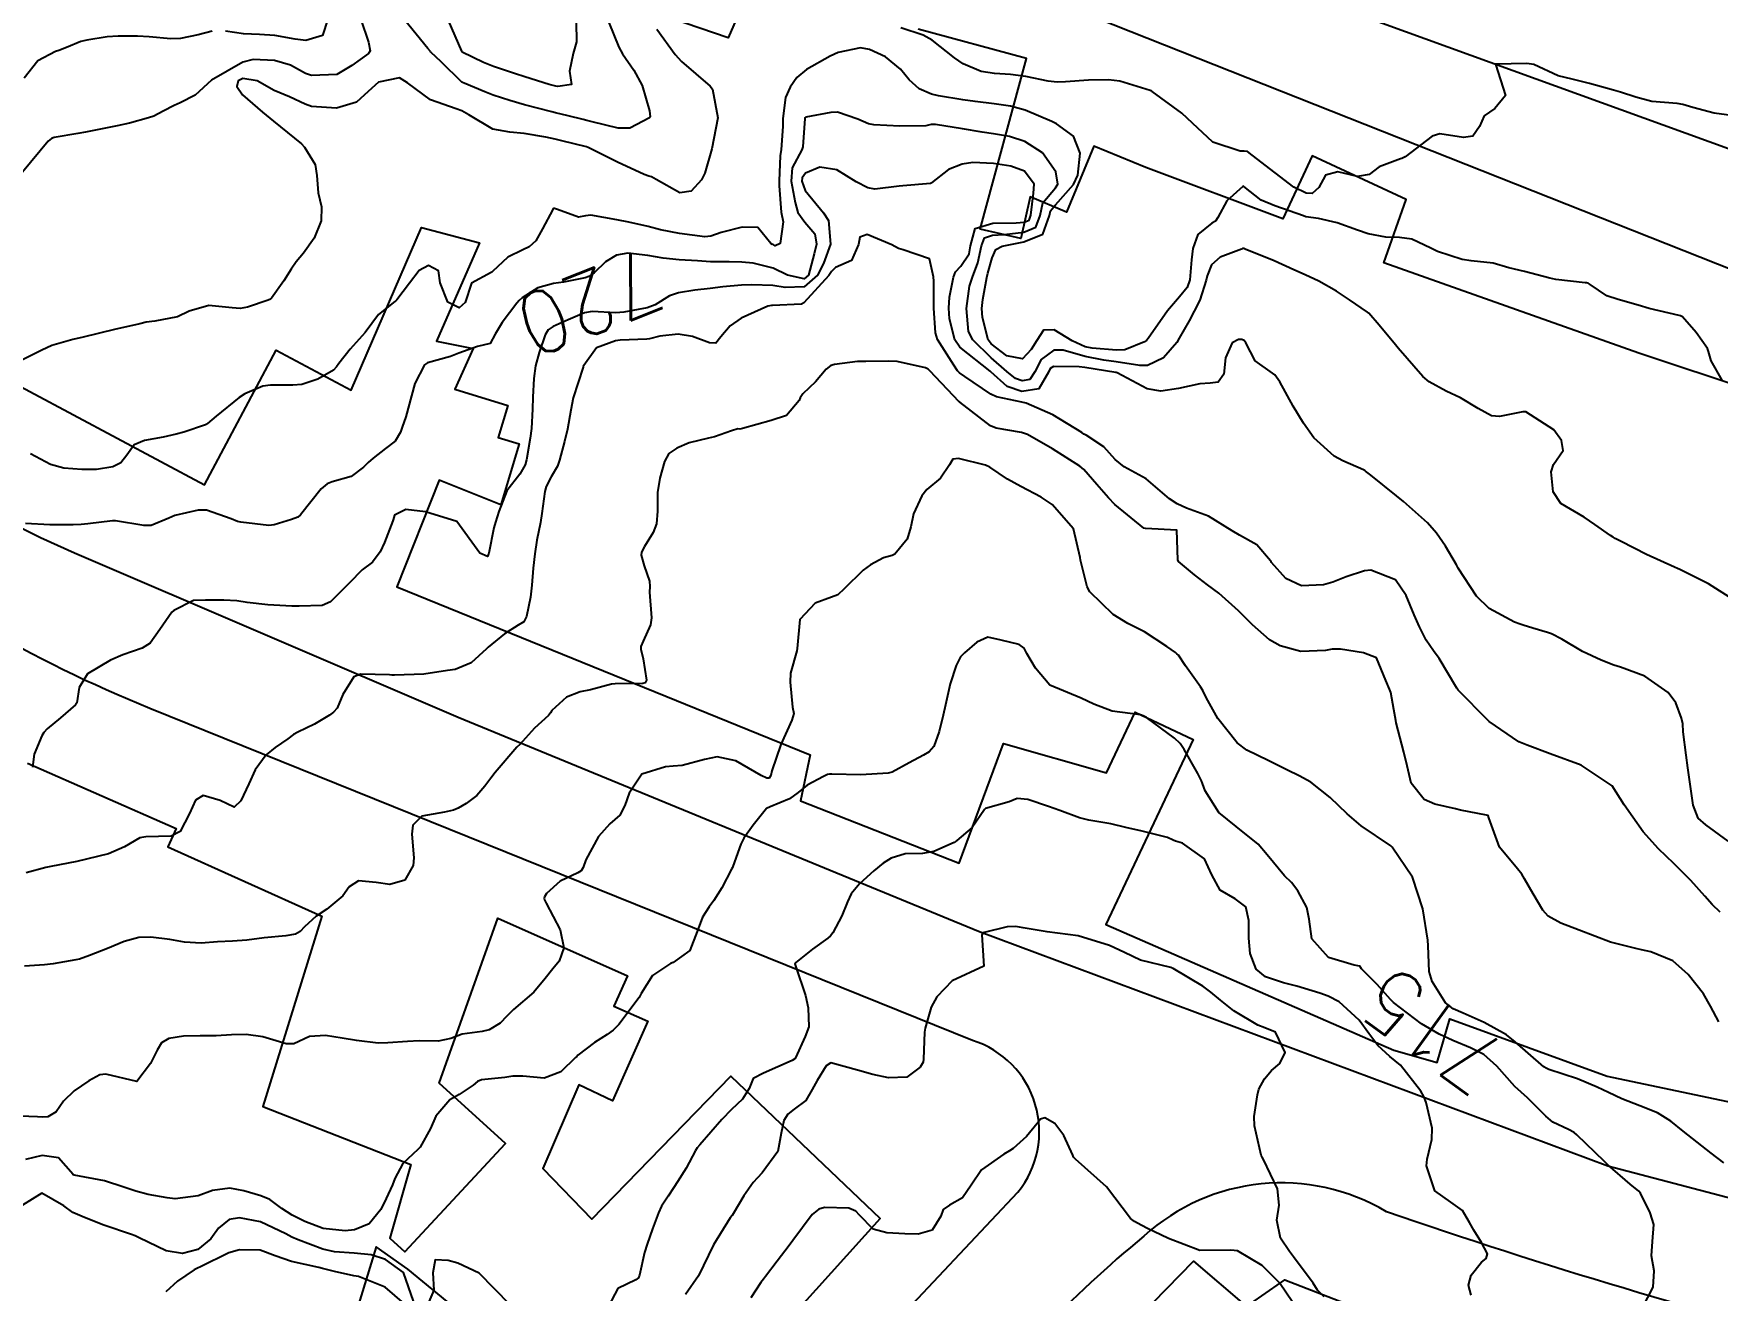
# Model space of a CAD drawing. Header units: metres. Extents: x 292545 to 299085, y 7450245 to 7463078.
# Drawn here: x 292902.8 to 293010.4, y 7462855.1 to 7462935.4 of the extents above; entities that cross this region are included whole.
import ezdxf
from ezdxf.enums import TextEntityAlignment as Align

# ---------------------------------------------------------------- set-up
doc = ezdxf.new("R2010")
doc.units = ezdxf.units.M
for name, color, linetype in [('Cotas', 45, 'Continuous'), ('Curvas de Nivel 1m', 11, 'Continuous'), ('Curvas de Nivel 5m', 15, 'Continuous'), ('Edificações', 30, 'Continuous'), ('Vias Primárias', 230, 'Continuous')]:
    doc.layers.add(name, color=color, linetype=linetype)
doc.styles.add('Style-STANDARD', font='STANDARD.shx')

msp = doc.modelspace()

# ---------------------------------------------------------------- linework, layer by layer
at = {"layer": 'Curvas de Nivel 1m', "flags": 128}
for points, elevation in [([(292923.71, 7462936.32), (292924.2, 7462934.86), (292924.31, 7462934.31), (292924.19, 7462934.15), (292923.13, 7462933.37), (292922.18, 7462932.8), (292920.55, 7462932.73), (292920.18, 7462932.87), (292919.21, 7462933.39), (292918.19, 7462933.69), (292916.83, 7462933.75), (292916.18, 7462933.58), (292914.17, 7462932.43), (292913.12, 7462931.48), (292912.16, 7462930.98), (292911.79, 7462930.82), (292911.09, 7462930.46), (292910.48, 7462930.14), (292910.15, 7462930.02), (292908.94, 7462929.69), (292908.14, 7462929.51), (292907.29, 7462929.35), (292906.13, 7462929.11), (292905.64, 7462929.02), (292904.13, 7462928.77), (292903.96, 7462928.71), (292903.73, 7462928.55), (292902.1, 7462926.57)], 723), ([(292921.61, 7462936.34), (292921.26, 7462935.29), (292920.2, 7462934.97), (292919.51, 7462935.05), (292918.21, 7462935.3), (292917.24, 7462935.36), (292916.21, 7462935.39), (292915.06, 7462935.57)], 724), ([(292939.54, 7462936.13), (292940.2, 7462934.54), (292940.42, 7462934.12), (292941.15, 7462933.08), (292941.68, 7462932.1), (292942.15, 7462930.48), (292942.19, 7462930.1), (292942.14, 7462930.02), (292940.89, 7462929.36), (292940.14, 7462929.38), (292938.49, 7462929.78), (292938.14, 7462929.87), (292937.92, 7462929.92), (292936.96, 7462930.16), (292936.15, 7462930.36), (292935.9, 7462930.42), (292934.16, 7462930.87), (292933.22, 7462931.14), (292932.17, 7462931.48), (292931.64, 7462931.69), (292930.32, 7462932.24), (292930.21, 7462932.28), (292930.17, 7462932.31), (292928.84, 7462933.6), (292928.19, 7462934.23), (292928.16, 7462934.26), (292928, 7462934.46), (292926.49, 7462936.28)], 723), ([(292937.46, 7462936.15), (292937.48, 7462934.88), (292937.27, 7462934.15), (292937.03, 7462933.01), (292937.16, 7462932.16), (292936.3, 7462932.03), (292936.17, 7462932.05), (292935.74, 7462932.17), (292934.18, 7462932.66), (292933.52, 7462932.86), (292932.18, 7462933.31), (292931.54, 7462933.57), (292930.19, 7462934.23), (292930.18, 7462934.24), (292930.16, 7462934.28), (292929.32, 7462936.25)], 724), ([(292942.61, 7462935.7), (292943.79, 7462934.07), (292944.19, 7462933.63), (292946.02, 7462932.05), (292946.17, 7462931.86), (292946.52, 7462930.04), (292946.12, 7462928.05), (292945.68, 7462926.49), (292945.46, 7462926.06), (292944.82, 7462925.34), (292944.09, 7462925.24), (292942.58, 7462926.09), (292942.27, 7462926.26), (292942.11, 7462926.31), (292941.8, 7462926.41), (292940.11, 7462927.19), (292938.22, 7462928.14), (292938.12, 7462928.17), (292936.54, 7462928.57), (292936.13, 7462928.67), (292935.52, 7462928.79), (292934.14, 7462929.02), (292933.22, 7462929.12), (292932.14, 7462929.3), (292930.61, 7462930.23), (292930.32, 7462930.4), (292930.16, 7462930.48), (292929.8, 7462930.6), (292928.16, 7462931.17), (292926.69, 7462932.27), (292926.18, 7462932.59), (292924.83, 7462932.3), (292924.17, 7462931.72), (292923.44, 7462931.04), (292922.16, 7462930.64), (292920.56, 7462930.76), (292920.16, 7462930.9), (292919.16, 7462931.38), (292918.17, 7462931.78), (292917.08, 7462932.39), (292916.17, 7462932.55), (292915.88, 7462932.4), (292915.8, 7462932.03), (292916.16, 7462931.49), (292917.42, 7462930.39), (292918.14, 7462929.81), (292919.92, 7462928.36), (292920.12, 7462928.16), (292920.8, 7462927.04), (292920.9, 7462926.35), (292920.99, 7462925.24), (292921.2, 7462924.34), (292921.17, 7462923.45), (292920.72, 7462922.35), (292920.04, 7462921.39), (292919.57, 7462920.83), (292919.26, 7462920.37), (292918.79, 7462919.61), (292918, 7462918.51), (292917.94, 7462918.45), (292917.8, 7462918.38), (292916.47, 7462917.93), (292916, 7462917.86), (292915.49, 7462917.9), (292914, 7462918.05), (292912.75, 7462917.68), (292911.99, 7462917.32), (292910.56, 7462917.04), (292909.99, 7462916.97), (292909.59, 7462916.88), (292907.98, 7462916.5), (292905.98, 7462916.02), (292905.32, 7462915.87), (292903.97, 7462915.49), (292903.33, 7462915.2), (292902.1, 7462914.57)], 722), ([(292914.21, 7462935.57), (292913.31, 7462935.34), (292912.2, 7462935.1), (292911.58, 7462935.08), (292910.2, 7462935.21), (292909.44, 7462935.24), (292908.2, 7462935.24), (292907.51, 7462935.2), (292906.2, 7462935), (292905.82, 7462934.91), (292904.9, 7462934.53), (292904.41, 7462934.33), (292904.2, 7462934.26), (292903.07, 7462933.67), (292902.21, 7462932.57)], 724), ([(293011.26, 7462930.17), (293010.15, 7462930.32), (293008.78, 7462930.68), (293008.16, 7462930.89), (293007.79, 7462930.94), (293006.16, 7462931.07), (293005.14, 7462931.35), (293004.17, 7462931.68), (293003.73, 7462931.8), (293002.18, 7462932.22), (293001.08, 7462932.5), (293000.18, 7462932.72), (292998.63, 7462933.43), (292998.19, 7462933.51), (292996.19, 7462933.46), (292996.83, 7462931.45), (292996.15, 7462930.63), (292995.47, 7462930.15), (292995.16, 7462929.47), (292994.74, 7462928.87), (292994.14, 7462928.78), (292992.62, 7462929.01), (292992.14, 7462928.87), (292990.41, 7462927.53), (292990.21, 7462927.44), (292990.12, 7462927.41), (292988.76, 7462926.9), (292988.11, 7462926.42), (292987.37, 7462926.29), (292986.11, 7462926.59), (292985.33, 7462926.37), (292984.9, 7462925.59), (292984.48, 7462925.2), (292984.09, 7462925.22), (292983.31, 7462925.61), (292982.11, 7462926.52), (292980.64, 7462927.64), (292980.35, 7462927.87), (292980.13, 7462927.9), (292979.88, 7462927.9), (292978.13, 7462928.48), (292976.83, 7462929.68), (292976.15, 7462930.33), (292974.26, 7462931.72), (292974.21, 7462931.76), (292974.17, 7462931.76), (292974.12, 7462931.77), (292972.18, 7462932.37), (292971.47, 7462932.46), (292970.18, 7462932.43), (292968.73, 7462932.33), (292968.18, 7462932.3), (292967.61, 7462932.37), (292966.18, 7462932.67), (292965.21, 7462932.79), (292964.18, 7462932.86), (292963.34, 7462933), (292962.19, 7462933.48), (292961.63, 7462933.87), (292960.2, 7462934.99), (292959.63, 7462935.31), (292958.21, 7462935.77)], 722), ([(293010.67, 7462913.28), (293009.97, 7462914.5), (293009.79, 7462915.11), (293009.72, 7462915.29), (293009.01, 7462916.32), (293008.12, 7462917.32), (293008.05, 7462917.36), (293008, 7462917.38), (293007.92, 7462917.4), (293006.01, 7462917.85), (293005.29, 7462918.06), (293004.01, 7462918.43), (293003.29, 7462918.65), (293002.23, 7462919.39), (293002.11, 7462919.48), (293002.02, 7462919.5), (293001.92, 7462919.5), (293000.03, 7462919.7), (292999.66, 7462919.78), (292998.03, 7462920.21), (292997.04, 7462920.45), (292996.04, 7462920.75), (292994.62, 7462920.9), (292994.05, 7462920.99), (292992.47, 7462921.5), (292992.05, 7462921.7), (292990.84, 7462922.29), (292990.06, 7462922.38), (292989.19, 7462922.41), (292988.06, 7462922.62), (292987.37, 7462922.86), (292986.07, 7462923.33), (292984.88, 7462923.59), (292984.07, 7462923.71), (292983.92, 7462923.76), (292982.08, 7462924.41), (292981.22, 7462924.77), (292980.12, 7462925.65), (292980.09, 7462925.67), (292980.08, 7462925.67), (292980.05, 7462925.65), (292979.03, 7462924.72), (292978.45, 7462923.67), (292978.3, 7462923.44), (292978.07, 7462923.31), (292977.17, 7462922.57), (292976.86, 7462921.68), (292976.77, 7462920.96), (292976.66, 7462919.68), (292976.5, 7462919.2), (292976.01, 7462918.59), (292975.23, 7462917.7), (292973.99, 7462915.94), (292973.89, 7462915.81), (292973.76, 7462915.72), (292972.5, 7462915.21), (292971.97, 7462915.2), (292970.42, 7462915.32), (292969.98, 7462915.4), (292969.14, 7462915.78), (292967.99, 7462916.48), (292967.31, 7462916.47), (292966.88, 7462915.8), (292966.53, 7462915.24), (292965.97, 7462914.63), (292964.98, 7462914.82), (292963.98, 7462915.59), (292963.79, 7462915.84), (292963.42, 7462917.27), (292963.37, 7462917.85), (292963.43, 7462918.42), (292963.7, 7462919.84), (292963.76, 7462920.11), (292964.04, 7462921.08), (292964.27, 7462921.62), (292964.68, 7462921.83), (292966.06, 7462922.11), (292967.27, 7462922.59), (292967.7, 7462923.79), (292967.77, 7462924.1), (292968.08, 7462924.48), (292969.23, 7462925.77), (292969.5, 7462926.37), (292969.66, 7462927.77), (292969.22, 7462928.86), (292968.14, 7462929.65), (292967.85, 7462929.79), (292966.15, 7462930.53), (292965.2, 7462930.78), (292964.16, 7462930.93), (292962.94, 7462931.07), (292962.16, 7462931.19), (292960.6, 7462931.44), (292960.17, 7462931.55), (292959.37, 7462931.89), (292958.73, 7462932.45), (292958.19, 7462933.14), (292957.22, 7462933.92), (292956.2, 7462934.39), (292955.63, 7462934.5), (292954.2, 7462934.21), (292953.69, 7462933.96), (292952.18, 7462933.11), (292951.55, 7462932.61), (292951.13, 7462931.99), (292950.84, 7462931.32), (292950.66, 7462929.99), (292950.66, 7462929.47), (292950.55, 7462928), (292950.5, 7462927.61), (292950.42, 7462926), (292950.42, 7462925.68), (292950.55, 7462924), (292950.68, 7462923.38), (292950.49, 7462922), (292950.18, 7462921.86), (292950.05, 7462921.93), (292950.01, 7462921.95), (292949.89, 7462922), (292949.06, 7462923.02), (292948.06, 7462923.05), (292946.72, 7462922.7), (292946.06, 7462922.47), (292945.68, 7462922.43), (292944.06, 7462922.64), (292942.86, 7462922.88), (292942.06, 7462923.08), (292940.82, 7462923.36), (292940.07, 7462923.52), (292938.4, 7462923.81), (292938.07, 7462923.78), (292937.61, 7462923.68), (292936.28, 7462924.17), (292936.07, 7462924.23), (292936.02, 7462924.23), (292935.97, 7462924.17), (292935.31, 7462922.93), (292934.88, 7462922.18), (292934.46, 7462921.78), (292934.05, 7462921.6), (292933.1, 7462921.14), (292932.11, 7462920.21), (292932.07, 7462920.17), (292932.03, 7462920.15), (292930.78, 7462919.47), (292930.38, 7462918.23), (292930, 7462917.9), (292929.26, 7462918.25), (292928.78, 7462919.49), (292928.68, 7462920.25), (292928.04, 7462920.59), (292927.43, 7462920.27), (292926.82, 7462919.48), (292926, 7462918.4), (292925.95, 7462918.34), (292925.89, 7462918.29), (292924.83, 7462917.46), (292923.98, 7462916.31), (292923.03, 7462915.26), (292922.3, 7462914.33), (292922.15, 7462914.13), (292921.96, 7462913.92), (292920.96, 7462913.33), (292919.94, 7462913), (292919.36, 7462912.95), (292917.94, 7462912.96), (292917.45, 7462912.88), (292916.3, 7462912.4), (292915.93, 7462912.17), (292914.48, 7462910.98), (292913.91, 7462910.51), (292913.87, 7462910.47), (292913.79, 7462910.43), (292912.41, 7462909.95), (292911.91, 7462909.82), (292911.09, 7462909.64), (292909.9, 7462909.42), (292909.23, 7462909.15), (292908.76, 7462908.49), (292908.39, 7462907.99), (292907.88, 7462907.73), (292906.83, 7462907.56), (292905.88, 7462907.56), (292904.75, 7462907.66), (292903.88, 7462907.89), (292902.62, 7462908.56)], 721), ([(293011.04, 7462883.83), (293009.62, 7462884.86), (293009.13, 7462885.3), (293008.82, 7462886.12), (293008.63, 7462887.31), (293008.46, 7462888.5), (293008.36, 7462889.31), (293008.18, 7462890.82), (293008.14, 7462891.32), (293008.07, 7462891.69), (293007.71, 7462892.66), (293007.21, 7462893.32), (293005.73, 7462894.37), (293004.16, 7462894.94), (293003.74, 7462895.07), (293002.93, 7462895.38), (293001.75, 7462895.95), (293000.43, 7462896.72), (292999.76, 7462897.07), (292999.5, 7462897.15), (292998.58, 7462897.43), (292997.95, 7462897.62), (292997.77, 7462897.68), (292997.4, 7462897.81), (292995.78, 7462898.68), (292994.97, 7462899.47), (292993.81, 7462901.27), (292993.69, 7462901.48), (292992.99, 7462902.66), (292992.41, 7462903.5), (292991.84, 7462904.15), (292990.3, 7462905.53), (292989.87, 7462905.88), (292988.22, 7462907.2), (292987.88, 7462907.47), (292987.83, 7462907.5), (292987.75, 7462907.55), (292986.44, 7462908.12), (292985.89, 7462908.42), (292984.58, 7462909.59), (292983.92, 7462910.53), (292983.27, 7462911.61), (292982.4, 7462913.16), (292982.09, 7462913.62), (292981.95, 7462913.72), (292980.84, 7462914.51), (292980.24, 7462915.65), (292980.13, 7462915.8), (292979.99, 7462915.87), (292979.76, 7462915.88), (292979.37, 7462915.66), (292978.94, 7462914.69), (292978.83, 7462913.66), (292978.48, 7462913.14), (292977.95, 7462913.09), (292977.3, 7462913.03), (292975.94, 7462912.75), (292974.81, 7462912.58), (292973.94, 7462912.71), (292972.01, 7462913.74), (292971.95, 7462913.76), (292971.93, 7462913.76), (292969.96, 7462914.08), (292969.6, 7462914.13), (292967.96, 7462914.14), (292967.73, 7462914.01), (292967.63, 7462913.79), (292967.02, 7462912.72), (292965.94, 7462912.55), (292964.99, 7462912.87), (292963.95, 7462913.8), (292963.91, 7462913.84), (292961.98, 7462915.38), (292961.65, 7462915.86), (292961.32, 7462917.19), (292961.26, 7462917.87), (292961.31, 7462918.57), (292961.56, 7462919.86), (292961.69, 7462920.2), (292962.03, 7462920.55), (292962.56, 7462921.34), (292962.65, 7462921.85), (292962.96, 7462922.96), (292964.07, 7462923.3), (292965.57, 7462923.32), (292966.07, 7462923.36), (292966.39, 7462923.49), (292966.5, 7462923.81), (292966.67, 7462925.22), (292966.72, 7462925.8), (292966.11, 7462926.62), (292965.23, 7462926.94), (292964.12, 7462927.11), (292962.79, 7462927.18), (292962.11, 7462927.07), (292961.24, 7462926.74), (292960.17, 7462925.88), (292960.13, 7462925.85), (292960.1, 7462925.84), (292958.32, 7462925.69), (292958.1, 7462925.66), (292956.55, 7462925.47), (292956.1, 7462925.56), (292955.35, 7462925.94), (292954.11, 7462926.7), (292953.03, 7462926.88), (292952.11, 7462926.49), (292951.89, 7462926.2), (292951.87, 7462925.98), (292952.09, 7462925.38), (292953.26, 7462923.96), (292953.58, 7462923.47), (292953.7, 7462921.96), (292953.27, 7462920.73), (292952.87, 7462919.97), (292952.02, 7462919.24), (292950.82, 7462919.19), (292950.02, 7462919.32), (292948.68, 7462919.36), (292948.02, 7462919.35), (292946.84, 7462919.23), (292946.02, 7462919.13), (292945.05, 7462919.02), (292944.01, 7462918.85), (292943.42, 7462918.67), (292942.5, 7462918.09), (292942, 7462917.9), (292940.51, 7462917.61), (292940, 7462917.58), (292938.48, 7462917.65), (292938, 7462917.57), (292936.95, 7462917.12), (292935.99, 7462916.71), (292935.68, 7462916.48), (292935.49, 7462916.17), (292935.1, 7462915.05), (292934.87, 7462914.18), (292934.75, 7462913.38), (292934.69, 7462912.18), (292934.68, 7462911.43), (292934.61, 7462910.18), (292934.53, 7462909.56), (292934.3, 7462908.19), (292934.21, 7462907.86), (292933.87, 7462907.26), (292933.03, 7462906.2), (292932.53, 7462904.89), (292932.32, 7462904.21), (292932.21, 7462903.84), (292931.89, 7462902.22), (292931.81, 7462902.02), (292931.32, 7462902.22), (292929.84, 7462904.24), (292927.85, 7462904.87), (292926.59, 7462905.02), (292925.85, 7462904.65), (292925.77, 7462904.36), (292925.75, 7462904.29), (292925.22, 7462902.9), (292924.94, 7462902.3), (292924.46, 7462901.65), (292923.8, 7462901.15), (292922.98, 7462900.32), (292921.78, 7462899.12), (292921.23, 7462898.89), (292919.78, 7462898.83), (292919.31, 7462898.83), (292917.78, 7462898.92), (292916.45, 7462899.07), (292915.78, 7462899.18), (292914.97, 7462899.23), (292913.78, 7462899.23), (292913.03, 7462899.19), (292911.77, 7462898.57), (292911.64, 7462898.45), (292910.87, 7462897.35), (292910.25, 7462896.47), (292909.74, 7462896.16), (292908.51, 7462895.72), (292907.73, 7462895.39), (292906.26, 7462894.52), (292905.71, 7462893.65), (292905.58, 7462892.66), (292905.49, 7462892.53), (292904.53, 7462891.71), (292903.68, 7462891), (292903.46, 7462890.76), (292903.34, 7462890.55), (292902.84, 7462889.38), (292902.73, 7462888.56)], 719), ([(293010.53, 7462879.29), (293010.03, 7462879.77), (293009.56, 7462880.31), (293008.67, 7462881.31), (293007.58, 7462882.39), (293006.6, 7462883.33), (293005.61, 7462884.43), (293004.95, 7462885.35), (293004.41, 7462886.14), (293003.64, 7462887.37), (293001.66, 7462888.69), (292999.67, 7462889.41), (292998.2, 7462889.96), (292997.68, 7462890.17), (292995.79, 7462891.46), (292995.69, 7462891.55), (292993.8, 7462893.48), (292993.71, 7462893.6), (292992.58, 7462895.5), (292992.22, 7462895.98), (292991.75, 7462896.67), (292991.34, 7462897.51), (292991, 7462898.29), (292990.47, 7462899.52), (292989.8, 7462900.52), (292988.22, 7462901.14), (292987.81, 7462901.1), (292986.65, 7462900.72), (292985.79, 7462900.38), (292985.19, 7462900.19), (292983.79, 7462900.13), (292982.79, 7462900.6), (292981.87, 7462901.63), (292981.85, 7462901.66), (292981.81, 7462901.73), (292980.95, 7462902.76), (292979.83, 7462903.38), (292979.36, 7462903.65), (292977.85, 7462904.59), (292976.45, 7462905.1), (292975.86, 7462905.37), (292975.37, 7462905.7), (292973.88, 7462906.97), (292972.46, 7462907.73), (292971.89, 7462908.2), (292971.16, 7462909.02), (292970.03, 7462909.77), (292969.9, 7462909.83), (292969.76, 7462909.92), (292967.92, 7462911.05), (292966.2, 7462911.81), (292965.93, 7462911.86), (292964.31, 7462912.2), (292963.94, 7462912.37), (292962.3, 7462913.5), (292961.95, 7462913.74), (292961.83, 7462913.86), (292961.59, 7462914.24), (292960.55, 7462915.87), (292960.41, 7462916.3), (292960.32, 7462917.88), (292960.3, 7462919.6), (292960.29, 7462919.88), (292960.04, 7462921.02), (292958.36, 7462921.59), (292958.05, 7462921.68), (292957.63, 7462921.91), (292956.06, 7462922.58), (292955.58, 7462922.41), (292955.49, 7462921.94), (292955.06, 7462920.91), (292954.03, 7462920.47), (292953.78, 7462920.21), (292953.61, 7462919.96), (292952.01, 7462918.21), (292951.86, 7462918.12), (292950, 7462918.05), (292949.95, 7462918.05), (292949.71, 7462918), (292948, 7462917.24), (292947.29, 7462916.74), (292946.71, 7462916.04), (292946.39, 7462915.63), (292945.98, 7462915.65), (292944.9, 7462916.06), (292943.98, 7462916.22), (292942.81, 7462916.09), (292942.15, 7462915.92), (292941.98, 7462915.9), (292940.28, 7462915.82), (292939.98, 7462915.79), (292938.77, 7462915.34), (292937.95, 7462914.22), (292937.92, 7462914.14), (292937.91, 7462914.1), (292937.28, 7462912.15), (292937.12, 7462911.35), (292936.92, 7462910.15), (292936.71, 7462909.35), (292936.4, 7462908.16), (292936.27, 7462907.78), (292935.87, 7462907.1), (292935.55, 7462906.49), (292935.46, 7462906.17), (292935.27, 7462904.76), (292935.18, 7462904.18), (292934.95, 7462903.05), (292934.82, 7462902.18), (292934.72, 7462901.27), (292934.64, 7462900.18), (292934.55, 7462899.42), (292934.3, 7462898.18), (292934.12, 7462897.83), (292933.76, 7462897.62), (292932.88, 7462897.08), (292931.85, 7462896.22), (292931.74, 7462896.11), (292930.75, 7462895.21), (292929.73, 7462894.79), (292929.25, 7462894.72), (292927.73, 7462894.5), (292925.85, 7462894.42), (292925.72, 7462894.43), (292925.55, 7462894.46), (292923.72, 7462894.5), (292923.26, 7462894.32), (292922.57, 7462893.19), (292922.19, 7462892.33), (292921.97, 7462892.07), (292921.7, 7462891.87), (292920.74, 7462891.3), (292919.68, 7462890.79), (292919.41, 7462890.63), (292919.05, 7462890.37), (292918.23, 7462889.81), (292917.66, 7462889.34), (292916.97, 7462888.39), (292916.55, 7462887.49), (292916.05, 7462886.4), (292915.62, 7462886), (292914.73, 7462886.42), (292913.63, 7462886.75), (292913.16, 7462886.44), (292912.76, 7462885.59), (292912.18, 7462884.45), (292911.6, 7462884.14), (292909.97, 7462884.11), (292909.6, 7462884.04), (292908.62, 7462883.47), (292907.59, 7462883.02), (292905.58, 7462882.53), (292903.92, 7462882.21), (292903.58, 7462882.14), (292902.33, 7462881.81)], 718), ([(293010.45, 7462872.28), (293009.92, 7462873.29), (293009.48, 7462874.08), (293008.5, 7462875.31), (293007.51, 7462876.18), (293006.1, 7462876.75), (293005.52, 7462876.88), (293005.14, 7462876.97), (293003.52, 7462877.37), (293001.53, 7462878.13), (293000.35, 7462878.59), (292999.55, 7462879.03), (292999.21, 7462879.42), (292998.6, 7462880.46), (292998.04, 7462881.43), (292997.86, 7462881.72), (292997.58, 7462882.06), (292996.43, 7462883.45), (292995.76, 7462885.31), (292995.71, 7462885.46), (292995.62, 7462885.49), (292993.95, 7462885.81), (292993.63, 7462885.89), (292992.31, 7462886.18), (292991.63, 7462886.49), (292990.79, 7462887.52), (292990.54, 7462888.64), (292990.34, 7462889.52), (292989.83, 7462891.39), (292989.81, 7462891.53), (292989.7, 7462892.23), (292989.49, 7462893.32), (292989.41, 7462893.53), (292989.17, 7462894.08), (292988.58, 7462895.54), (292987.75, 7462895.86), (292986.28, 7462896.1), (292985.75, 7462896.08), (292985.33, 7462896.01), (292983.75, 7462895.95), (292982.43, 7462896.3), (292981.75, 7462896.68), (292980.66, 7462897.64), (292979.78, 7462898.54), (292978.51, 7462899.66), (292977.8, 7462900.21), (292976.96, 7462900.84), (292975.94, 7462901.7), (292975.9, 7462901.79), (292975.83, 7462903.7), (292973.83, 7462903.79), (292973.72, 7462903.83), (292971.86, 7462905.33), (292971.46, 7462905.75), (292970.73, 7462906.61), (292969.88, 7462907.56), (292969.64, 7462907.77), (292967.89, 7462908.88), (292966.29, 7462909.81), (292965.91, 7462909.93), (292964.29, 7462910.21), (292963.92, 7462910.36), (292961.96, 7462911.86), (292961.93, 7462911.89), (292960.05, 7462913.88), (292959.95, 7462913.97), (292959.77, 7462914.07), (292957.96, 7462914.46), (292957.39, 7462914.49), (292955.96, 7462914.47), (292955.43, 7462914.47), (292953.96, 7462914.27), (292953.72, 7462914.2), (292953.43, 7462913.97), (292952.76, 7462913.16), (292951.94, 7462912.41), (292951.78, 7462912.14), (292951.7, 7462911.98), (292950.89, 7462911.02), (292949.92, 7462910.7), (292948.08, 7462910.19), (292947.91, 7462910.15), (292947.79, 7462910.16), (292947.38, 7462910.04), (292946.29, 7462909.66), (292945.91, 7462909.57), (292944.68, 7462909.28), (292943.9, 7462908.94), (292943.39, 7462908.58), (292943.1, 7462908.08), (292942.8, 7462907.02), (292942.66, 7462906.09), (292942.66, 7462904.9), (292942.6, 7462904.09), (292942.39, 7462903.54), (292941.82, 7462902.65), (292941.63, 7462902.28), (292941.62, 7462902.1), (292941.81, 7462901.42), (292942.14, 7462900.44), (292942.16, 7462900.09), (292942.15, 7462899.73), (292942.27, 7462898.09), (292942.21, 7462897.64), (292941.75, 7462896.6), (292941.6, 7462896.25), (292941.59, 7462896.1), (292941.74, 7462895.47), (292941.95, 7462894.1), (292941.87, 7462893.95), (292941.72, 7462893.9), (292939.96, 7462893.88), (292939.72, 7462893.85), (292938.37, 7462893.49), (292937.71, 7462893.37), (292936.84, 7462893.02), (292935.92, 7462892.17), (292935.83, 7462892.03), (292935.69, 7462891.85), (292934.81, 7462891.05), (292934.04, 7462890.19), (292933.86, 7462890), (292933.67, 7462889.83), (292932.28, 7462888.21), (292932.02, 7462887.84), (292931.64, 7462887.33), (292931.11, 7462886.75), (292930.43, 7462886.23), (292929.92, 7462885.94), (292929.62, 7462885.81), (292929.05, 7462885.68), (292927.61, 7462885.43), (292927.04, 7462884.84), (292926.97, 7462884.28), (292927.1, 7462882.76), (292927.06, 7462882.28), (292926.51, 7462881.34), (292925.56, 7462881.05), (292924.68, 7462881.18), (292923.57, 7462881.29), (292922.97, 7462880.91), (292922.55, 7462880.33), (292921.54, 7462879.48), (292920.86, 7462879.03), (292920.11, 7462878.35), (292919.83, 7462878.06), (292919.53, 7462877.89), (292918.93, 7462877.77), (292917.53, 7462877.65), (292916.42, 7462877.51), (292915.52, 7462877.43), (292914.56, 7462877.39), (292913.52, 7462877.31), (292912.45, 7462877.37), (292911.52, 7462877.54), (292910.3, 7462877.69), (292909.52, 7462877.68), (292908.59, 7462877.42), (292907.52, 7462876.97), (292906.38, 7462876.52), (292905.74, 7462876.29), (292905.51, 7462876.24), (292904.06, 7462875.98), (292903.5, 7462875.92), (292902.22, 7462875.84)], 717), ([(293010.76, 7462863.28), (293009.97, 7462863.89), (293009.37, 7462864.36), (293008.17, 7462865.31), (293007.39, 7462865.93), (293006.53, 7462866.47), (293005.4, 7462866.92), (293004.25, 7462867.36), (293003.41, 7462867.78), (293002.68, 7462868.11), (293001.42, 7462868.65), (292999.6, 7462869.25), (292999.43, 7462869.32), (292999.27, 7462869.42), (292997.45, 7462871.01), (292996.89, 7462871.45), (292995.46, 7462872.25), (292994.13, 7462872.83), (292993.48, 7462873.12), (292992.99, 7462873.49), (292992.13, 7462874.87), (292991.94, 7462875.51), (292991.89, 7462877.14), (292991.87, 7462877.51), (292991.55, 7462879.51), (292990.88, 7462881.52), (292989.59, 7462883.44), (292989.55, 7462883.49), (292989.51, 7462883.53), (292987.61, 7462884.81), (292986.7, 7462885.57), (292985.63, 7462886.62), (292984.4, 7462887.59), (292983.65, 7462888), (292982.89, 7462888.37), (292981.66, 7462888.98), (292980.3, 7462889.64), (292979.68, 7462890.11), (292978.45, 7462891.66), (292977.71, 7462893.01), (292977.49, 7462893.45), (292977.35, 7462893.68), (292976.39, 7462895.03), (292975.94, 7462895.7), (292975.84, 7462895.8), (292975.74, 7462895.88), (292975.19, 7462896.27), (292973.76, 7462897.19), (292972.7, 7462897.73), (292971.77, 7462898.31), (292970.27, 7462899.76), (292970.1, 7462900.07), (292969.81, 7462901.27), (292969.68, 7462901.77), (292969.65, 7462901.94), (292969.22, 7462903.78), (292967.86, 7462905.34), (292967.17, 7462905.8), (292965.87, 7462906.49), (292965.02, 7462906.96), (292963.88, 7462907.72), (292963.6, 7462907.84), (292961.89, 7462908.26), (292961.53, 7462908.22), (292961.3, 7462907.87), (292960.73, 7462907.02), (292959.87, 7462906.29), (292959.55, 7462905.88), (292959.02, 7462904.73), (292958.83, 7462903.9), (292958.61, 7462903.12), (292957.82, 7462902.16), (292957.65, 7462902.07), (292957.1, 7462901.92), (292956.26, 7462901.47), (292955.8, 7462901.13), (292954.58, 7462899.95), (292954.17, 7462899.57), (292953.78, 7462899.41), (292952.73, 7462899.02), (292951.76, 7462897.98), (292951.58, 7462896.14), (292951.55, 7462895.98), (292951.16, 7462894.55), (292951.13, 7462893.99), (292951.29, 7462892.39), (292951.37, 7462891.98), (292951.25, 7462891.55), (292950.53, 7462890), (292949.97, 7462888.32), (292949.89, 7462888.01), (292949.8, 7462887.86), (292949.65, 7462887.84), (292949.29, 7462888.01), (292947.66, 7462888.95), (292946.48, 7462889.22), (292945.66, 7462889.05), (292944.24, 7462888.65), (292943.66, 7462888.61), (292943.17, 7462888.57), (292941.65, 7462888.1), (292940.85, 7462886.9), (292940.57, 7462886.11), (292940.25, 7462885.48), (292939.61, 7462884.93), (292938.88, 7462884.13), (292938.08, 7462882.64), (292937.92, 7462882.14), (292937.79, 7462881.94), (292937.58, 7462881.81), (292936.45, 7462881.28), (292935.56, 7462880.49), (292935.45, 7462880.28), (292935.42, 7462880.17), (292935.45, 7462880.07), (292935.55, 7462879.87), (292936.44, 7462878.16), (292936.67, 7462877.01), (292936.38, 7462876.16), (292935.98, 7462875.68), (292935.49, 7462875.06), (292934.77, 7462874.18), (292933.47, 7462873.07), (292933.03, 7462872.64), (292932.61, 7462872.21), (292931.9, 7462871.77), (292931.45, 7462871.67), (292930.19, 7462871.5), (292929.45, 7462871.22), (292928.66, 7462871.04), (292927.44, 7462871.07), (292926.69, 7462871.03), (292925.44, 7462870.94), (292924.81, 7462870.93), (292923.44, 7462871.09), (292922.52, 7462871.25), (292921.45, 7462871.42), (292920.44, 7462871.35), (292919.44, 7462870.89), (292918.94, 7462870.87), (292917.45, 7462871.32), (292916.38, 7462871.47), (292915.45, 7462871.46), (292914.48, 7462871.39), (292913.45, 7462871.39), (292912.39, 7462871.38), (292911.45, 7462871.22), (292910.98, 7462870.94), (292910.7, 7462870.47), (292910.27, 7462869.63), (292909.41, 7462868.48), (292907.42, 7462868.94), (292907.03, 7462868.89), (292906.33, 7462868.52), (292905.41, 7462867.88), (292904.72, 7462867.22), (292904.24, 7462866.54), (292903.71, 7462866.22), (292903.39, 7462866.2), (292903.05, 7462866.22), (292901.39, 7462866.29)], 716), ([(292994.62, 7462854.83), (292994.47, 7462855.47), (292994.64, 7462856.1), (292995.28, 7462856.93), (292995.58, 7462857.16), (292995.67, 7462857.46), (292995.3, 7462858.19), (292994.81, 7462858.97), (292994.53, 7462859.47), (292994.07, 7462860.23), (292993.33, 7462860.77), (292992.3, 7462861.5), (292991.77, 7462863.09), (292991.82, 7462863.51), (292992.12, 7462864.76), (292992.14, 7462865.5), (292991.76, 7462867.14), (292991.61, 7462867.51), (292991.41, 7462867.85), (292990.12, 7462869.52), (292989.44, 7462870.08), (292988.67, 7462870.77), (292988.1, 7462871.55), (292987.47, 7462872.4), (292986.19, 7462873.57), (292985.49, 7462873.92), (292984.96, 7462874.11), (292983.49, 7462874.57), (292982.65, 7462874.77), (292981.5, 7462875.15), (292980.9, 7462875.64), (292980.51, 7462876.64), (292980.42, 7462877.64), (292980.43, 7462878.75), (292980.23, 7462879.64), (292979.56, 7462880.14), (292978.6, 7462880.7), (292978.06, 7462881.67), (292977.59, 7462882.7), (292976.19, 7462883.69), (292975.74, 7462883.83), (292975.6, 7462883.89), (292975.24, 7462884.07), (292973.61, 7462884.47), (292972.58, 7462884.7), (292971.61, 7462884.93), (292970.22, 7462885.16), (292969.62, 7462885.31), (292968.35, 7462885.78), (292967.63, 7462886.04), (292966.31, 7462886.49), (292965.63, 7462886.55), (292965.12, 7462886.33), (292963.62, 7462885.91), (292963.58, 7462885.89), (292963.55, 7462885.84), (292962.76, 7462884.7), (292961.77, 7462883.86), (292961.67, 7462883.79), (292961.6, 7462883.75), (292960.31, 7462883.17), (292959.59, 7462883.04), (292958.47, 7462883.02), (292957.59, 7462882.75), (292957.08, 7462882.41), (292956.48, 7462881.93), (292955.56, 7462881.11), (292955.03, 7462880.47), (292954.8, 7462879.95), (292954.44, 7462879.06), (292953.85, 7462877.96), (292953.71, 7462877.78), (292953.53, 7462877.62), (292952.56, 7462876.92), (292951.5, 7462876.07), (292951.46, 7462876.03), (292951.44, 7462875.98), (292951.45, 7462875.92), (292951.5, 7462875.8), (292952.12, 7462873.97), (292952.28, 7462873.17), (292952.32, 7462871.97), (292952.09, 7462871.34), (292951.47, 7462869.98), (292951.46, 7462869.95), (292951.43, 7462869.93), (292951.27, 7462869.82), (292949.42, 7462869), (292948.77, 7462868.66), (292948.51, 7462868.02), (292948.09, 7462867.34), (292947.39, 7462866.68), (292946.77, 7462866.04), (292945.37, 7462864.42), (292945.19, 7462864.24), (292945.08, 7462864.06), (292944.48, 7462862.94), (292943.93, 7462862.07), (292943.7, 7462861.71), (292943.33, 7462861.15), (292942.91, 7462860.5), (292942.72, 7462860.09), (292942.34, 7462859.06), (292941.99, 7462858.09), (292941.83, 7462857.55), (292941.52, 7462856.1), (292941.44, 7462855.93), (292941.27, 7462855.8), (292940.13, 7462855.25), (292939.53, 7462854.13)], 714), ([(292985.25, 7462854.72), (292984.82, 7462855.14), (292984.53, 7462855.59), (292983.29, 7462857.28), (292983.03, 7462857.61), (292982.46, 7462858.46), (292982.22, 7462859.62), (292982.37, 7462860.57), (292982.27, 7462861.62), (292981.36, 7462863.5), (292981.29, 7462863.63), (292981.22, 7462863.77), (292980.8, 7462865.64), (292980.78, 7462866.24), (292980.99, 7462867.63), (292981.07, 7462867.98), (292981.42, 7462868.65), (292981.88, 7462869.17), (292982.41, 7462869.62), (292982.74, 7462870.32), (292982.13, 7462871.62), (292981.46, 7462871.91), (292981.01, 7462872.08), (292979.47, 7462872.99), (292978.63, 7462873.66), (292978.01, 7462874.19), (292977.49, 7462874.56), (292975.59, 7462875.7), (292975.5, 7462875.74), (292975.45, 7462875.76), (292973.51, 7462876.22), (292972.49, 7462876.71), (292971.52, 7462877.17), (292969.53, 7462877.77), (292967.54, 7462878.03), (292966.02, 7462878.3), (292965.54, 7462878.37), (292965, 7462878.36), (292963.53, 7462878), (292963.43, 7462877.94), (292963.38, 7462877.84), (292963.5, 7462875.84), (292961.49, 7462874.9), (292960.5, 7462873.88), (292960.14, 7462873.22), (292959.75, 7462871.89), (292959.72, 7462871.62), (292959.66, 7462869.89), (292959.62, 7462869.7), (292959.43, 7462869.39), (292958.58, 7462868.74), (292957.42, 7462868.71), (292956.42, 7462868.92), (292955.43, 7462869.2), (292953.72, 7462869.67), (292953.43, 7462869.47), (292952.86, 7462868.53), (292952.54, 7462867.97), (292952.13, 7462867.25), (292951.39, 7462866.71), (292950.99, 7462866.38), (292950.73, 7462865.99), (292950.56, 7462865.18), (292950.34, 7462864), (292949.35, 7462862.64), (292949.04, 7462862.32), (292948.76, 7462862.02), (292948.17, 7462861.18), (292947.5, 7462860.03), (292947.43, 7462859.91), (292947.31, 7462859.76), (292946.24, 7462858.05), (292945.27, 7462856.06), (292944.45, 7462854.87)], 713), ([(292983.25, 7462854.35), (292982.38, 7462855.62), (292981.28, 7462856.71), (292979.71, 7462857.65), (292979.29, 7462857.7), (292977.29, 7462857.68), (292975.3, 7462858.45), (292973.91, 7462859.11), (292973.31, 7462859.43), (292973.12, 7462859.53), (292972.88, 7462859.73), (292971.34, 7462861.75), (292969.36, 7462863.51), (292969.24, 7462863.65), (292969.19, 7462863.77), (292968.62, 7462865.02), (292968.03, 7462865.79), (292967.39, 7462866.16), (292967.13, 7462866.06), (292966.91, 7462865.8), (292966.22, 7462864.97), (292965.37, 7462864.2), (292965.15, 7462864.04), (292964.79, 7462863.83), (292963.35, 7462862.84), (292962.69, 7462861.85), (292962.15, 7462861.04), (292961.32, 7462860.58), (292960.91, 7462860.29), (292960.75, 7462859.88), (292960.21, 7462858.97), (292959.3, 7462858.73), (292958.45, 7462858.75), (292957.3, 7462858.81), (292956.43, 7462859.05), (292955.56, 7462859.94), (292955.32, 7462860.19), (292954.89, 7462860.38), (292953.32, 7462860.43), (292952.96, 7462860.32), (292952.54, 7462859.97), (292951.3, 7462858.32), (292951.06, 7462857.99), (292950.3, 7462856.99), (292949.55, 7462856.01), (292949.43, 7462855.85), (292949.27, 7462855.63), (292948.62, 7462854.65)], 712), ([(292927.07, 7462854.45), (292926.43, 7462856.28), (292925.28, 7462857.1), (292924.38, 7462857.4), (292923.28, 7462857.51), (292922.03, 7462857.59), (292921.29, 7462857.77), (292919.7, 7462858.36), (292919.3, 7462858.54), (292918.92, 7462858.75), (292917.31, 7462859.5), (292915.95, 7462859.77), (292915.31, 7462859.66), (292914.62, 7462859.1), (292914.13, 7462858.42), (292913.29, 7462857.74), (292912.32, 7462857.48), (292911.28, 7462857.65), (292909.56, 7462858.48), (292909.3, 7462858.62), (292909.07, 7462858.71), (292907.3, 7462859.3), (292906.05, 7462859.79), (292905.32, 7462860.11), (292904.74, 7462860.54), (292903.33, 7462861.35), (292902.1, 7462860.57)], 714), ([(292926.49, 7462854.28), (292925.26, 7462855.33), (292923.57, 7462856.02), (292923.27, 7462856.07), (292922.03, 7462856.33), (292921.27, 7462856.53), (292921.03, 7462856.59), (292919.28, 7462856.98), (292918.23, 7462857.33), (292917.29, 7462857.71), (292915.97, 7462857.72), (292915.28, 7462857.52), (292913.46, 7462856.63), (292913.27, 7462856.54), (292913.07, 7462856.44), (292911.99, 7462855.73), (292911.26, 7462855.03)], 713), ([(292933.24, 7462854.2), (292931.27, 7462856.22), (292929.9, 7462856.86), (292929.28, 7462857.04), (292928.45, 7462857.09), (292928.3, 7462856.26), (292928.37, 7462855.14), (292927.99, 7462854.26)], 714)]:
    msp.add_lwpolyline(points, dxfattribs=dict(at, elevation=elevation))
at = {"layer": 'Curvas de Nivel 5m', "flags": 128}
for points, elevation in [([(293011.36, 7462899.27), (293009.8, 7462900.27), (293007.96, 7462901.17), (293007.81, 7462901.24), (293007.62, 7462901.32), (293005.82, 7462902.14), (293004.22, 7462902.96), (293003.83, 7462903.15), (293003.71, 7462903.24), (293003.53, 7462903.36), (293002.52, 7462904.06), (293001.84, 7462904.53), (293000.36, 7462905.4), (292999.86, 7462906.14), (292999.75, 7462907.41), (292999.89, 7462907.88), (293000.51, 7462908.79), (293000.4, 7462909.41), (292999.91, 7462910.11), (292998.12, 7462911.24), (292997.93, 7462911.26), (292996.43, 7462910.95), (292995.93, 7462910.99), (292995.07, 7462911.47), (292993.94, 7462912.15), (292993.03, 7462912.58), (292991.95, 7462913.17), (292991.55, 7462913.51), (292989.97, 7462915.32), (292989.79, 7462915.53), (292988.75, 7462916.79), (292988.09, 7462917.55), (292988, 7462917.62), (292986.85, 7462918.41), (292986.02, 7462918.96), (292984.91, 7462919.59), (292984.03, 7462920.01), (292983.31, 7462920.33), (292982.04, 7462920.89), (292980.2, 7462921.65), (292980.1, 7462921.69), (292980.05, 7462921.69), (292980.02, 7462921.68), (292979.96, 7462921.65), (292978.59, 7462921.12), (292978.04, 7462920.65), (292977.76, 7462919.94), (292977.71, 7462919.67), (292977.3, 7462918.39), (292976.94, 7462917.68), (292976.61, 7462917.07), (292975.99, 7462915.95), (292975.83, 7462915.69), (292974.98, 7462914.69), (292973.96, 7462914.22), (292973.47, 7462914.21), (292971.96, 7462914.45), (292971.16, 7462914.56), (292969.97, 7462914.78), (292968.56, 7462915.2), (292967.97, 7462915.2), (292967.17, 7462914.59), (292966.75, 7462913.8), (292966.44, 7462913.32), (292965.95, 7462913.24), (292965.52, 7462913.39), (292964.97, 7462913.82), (292963.97, 7462914.71), (292962.8, 7462915.85), (292962.52, 7462916.39), (292962.4, 7462917.86), (292962.59, 7462919.28), (292962.77, 7462919.85), (292963.13, 7462920.76), (292963.36, 7462921.85), (292963.54, 7462922.37), (292964.06, 7462922.53), (292964.8, 7462922.57), (292966.06, 7462922.73), (292966.83, 7462923.04), (292967.1, 7462923.8), (292967.28, 7462924.6), (292968.09, 7462925.56), (292968.23, 7462925.79), (292968.1, 7462926.59), (292967.24, 7462927.8), (292966.13, 7462928.51), (292965.14, 7462928.83), (292964.13, 7462929), (292963.4, 7462929.11), (292962.14, 7462929.32), (292960.42, 7462929.6), (292960.14, 7462929.6), (292959.79, 7462929.53), (292958.14, 7462929.49), (292956.48, 7462929.59), (292956.14, 7462929.65), (292955.46, 7462929.94), (292954.15, 7462930.39), (292953.74, 7462930.37), (292952.14, 7462930.08), (292952.08, 7462930.04), (292952.07, 7462929.98), (292951.94, 7462928.17), (292951.87, 7462927.98), (292951.26, 7462926.84), (292951.2, 7462925.99), (292951.45, 7462924.62), (292951.63, 7462923.98), (292952.07, 7462923.36), (292952.71, 7462922.62), (292952.82, 7462921.97), (292952.67, 7462921.34), (292952.3, 7462919.98), (292952.02, 7462919.74), (292950.97, 7462919.99), (292950.04, 7462920.42), (292948.76, 7462920.74), (292948.04, 7462920.82), (292947.24, 7462920.84), (292946.04, 7462920.83), (292945.21, 7462920.89), (292944.04, 7462920.97), (292943.03, 7462921.07), (292942.04, 7462921.24), (292940.77, 7462921.39), (292940.04, 7462921.25), (292939.33, 7462920.83), (292938.62, 7462920.13), (292938.28, 7462919.89), (292938.03, 7462919.82), (292936.65, 7462919.54), (292936.02, 7462919.44), (292935.02, 7462919.18), (292934.01, 7462918.54), (292933.83, 7462918.36), (292933.68, 7462918.19), (292932.74, 7462916.95), (292932.3, 7462916.22), (292931.98, 7462915.61), (292931.17, 7462915.42), (292929.97, 7462914.99), (292929.43, 7462914.79), (292927.96, 7462914.38), (292927.78, 7462914.26), (292927.16, 7462913.06), (292926.94, 7462912.27), (292926.58, 7462910.94), (292926.35, 7462910.28), (292926.24, 7462909.95), (292925.9, 7462909.37), (292925.28, 7462908.91), (292924.49, 7462908.3), (292924.18, 7462908.02), (292923.88, 7462907.71), (292923.09, 7462907.11), (292921.87, 7462906.78), (292921.56, 7462906.65), (292921.18, 7462906.34), (292919.85, 7462904.67), (292919.69, 7462904.52), (292919.28, 7462904.37), (292918.18, 7462904.04), (292917.84, 7462904), (292916.04, 7462904.21), (292915.84, 7462904.25), (292915.43, 7462904.41), (292913.85, 7462904.96), (292913.31, 7462904.97), (292911.84, 7462904.62), (292911.45, 7462904.46), (292910.31, 7462904), (292909.84, 7462904), (292908.05, 7462904.28), (292907.84, 7462904.29), (292906.27, 7462904.09), (292905.84, 7462904.06), (292905.34, 7462904.03), (292903.84, 7462904.04), (292902.29, 7462904.11)], 720), ([(293005.24, 7462853.35), (293006.25, 7462855.34), (293006.31, 7462856.37), (293006.15, 7462857.34), (293006.22, 7462858.26), (293006.29, 7462859.34), (293006.07, 7462860.09), (293005.44, 7462861.35), (293005.33, 7462861.46), (293004.79, 7462861.91), (293003.36, 7462863.16), (293003.14, 7462863.37), (293001.38, 7462865.06), (293001.2, 7462865.21), (293000.85, 7462865.4), (292999.85, 7462865.88), (292999.39, 7462866.25), (292998.22, 7462867.43), (292997.41, 7462868.16), (292996.26, 7462869.45), (292995.44, 7462870.2), (292994.59, 7462870.62), (292993.45, 7462871.09), (292992.58, 7462871.5), (292991.46, 7462872.15), (292989.66, 7462873.53), (292989.48, 7462873.71), (292988.62, 7462874.67), (292987.73, 7462875.56), (292987.63, 7462875.68), (292987.51, 7462875.84), (292987.16, 7462875.91), (292985.51, 7462876.39), (292984.45, 7462877.59), (292984.29, 7462878.84), (292984.13, 7462879.59), (292983.56, 7462880.66), (292983.15, 7462881.18), (292982.71, 7462881.61), (292981.59, 7462882.96), (292981.02, 7462883.64), (292979.61, 7462884.77), (292978.51, 7462885.66), (292977.64, 7462887.05), (292977.48, 7462887.51), (292977.41, 7462887.67), (292977.18, 7462888.15), (292976.3, 7462889.69), (292976.04, 7462890.06), (292975.68, 7462890.4), (292973.89, 7462891.72), (292973.69, 7462891.84), (292973.52, 7462891.9), (292971.7, 7462892.13), (292970.52, 7462892.58), (292969.71, 7462892.96), (292967.72, 7462893.79), (292966.8, 7462894.87), (292966.25, 7462895.81), (292966.08, 7462896.15), (292965.75, 7462896.39), (292964.6, 7462896.67), (292963.75, 7462896.86), (292963.06, 7462896.54), (292962.26, 7462895.85), (292962.01, 7462895.59), (292961.73, 7462895.05), (292961.35, 7462893.87), (292961.05, 7462892.53), (292960.9, 7462891.87), (292960.64, 7462890.84), (292960.31, 7462889.88), (292960.02, 7462889.53), (292959.66, 7462889.31), (292958.74, 7462888.82), (292957.65, 7462888.24), (292957.39, 7462888.17), (292955.65, 7462888.06), (292953.8, 7462888.1), (292953.65, 7462888.11), (292953.52, 7462888.09), (292953.27, 7462887.96), (292952.21, 7462887.41), (292951.64, 7462886.93), (292951.1, 7462886.52), (292949.85, 7462886.01), (292949.62, 7462885.91), (292948.78, 7462884.85), (292948.17, 7462884.02), (292947.98, 7462883.64), (292947.58, 7462882.5), (292947.45, 7462882.15), (292947.39, 7462882.03), (292946.76, 7462880.84), (292946.26, 7462880.04), (292945.96, 7462879.64), (292945.54, 7462878.98), (292945.19, 7462878.06), (292944.73, 7462876.85), (292943.67, 7462876.08), (292943.5, 7462876.01), (292942.35, 7462875.24), (292941.62, 7462874.1), (292941.58, 7462874), (292941.48, 7462873.83), (292940.18, 7462872.12), (292939.83, 7462871.75), (292939.45, 7462871.48), (292938.63, 7462870.96), (292937.57, 7462870.15), (292937.5, 7462870.08), (292937.43, 7462870), (292936.48, 7462869.1), (292935.42, 7462868.68), (292934.05, 7462868.82), (292933.42, 7462868.81), (292932.9, 7462868.73), (292931.42, 7462868.57), (292931.17, 7462868.47), (292930.88, 7462868.23), (292929.99, 7462867.65), (292929.4, 7462867.3), (292928.51, 7462866.25), (292928.16, 7462865.48), (292927.51, 7462864.27), (292927.36, 7462864.12), (292926.4, 7462863.23), (292925.88, 7462862.28), (292925.74, 7462861.88), (292925.33, 7462860.99), (292924.98, 7462860.3), (292924.24, 7462859.38), (292923.3, 7462858.99), (292922.7, 7462858.93), (292921.3, 7462859.09), (292920.13, 7462859.53), (292919.32, 7462859.94), (292918.67, 7462860.37), (292917.89, 7462860.94), (292917.33, 7462861.18), (292916.24, 7462861.5), (292915.34, 7462861.67), (292914.24, 7462861.52), (292913.33, 7462861.17), (292911.86, 7462860.98), (292911.33, 7462861.05), (292910.12, 7462861.26), (292909.33, 7462861.46), (292908.57, 7462861.73), (292907.34, 7462862.13), (292905.39, 7462862.49), (292905.34, 7462862.51), (292905.33, 7462862.53), (292904.4, 7462863.59), (292903.35, 7462863.74), (292902.29, 7462863.5)], 715)]:
    msp.add_lwpolyline(points, dxfattribs=dict(at, elevation=elevation))
at = {"layer": 'Edificações'}
for points in [[(292949.3, 7462940.04), (292947.18, 7462935.14), (292937.26, 7462938.54)], [(293019.76, 7462910.2), (293005.35, 7462914.99), (292989.05, 7462920.76), (292990.48, 7462924.82), (292984.47, 7462927.61), (292982.6, 7462923.57), (292973.86, 7462926.85), (292970.53, 7462928.23), (292968.79, 7462924.01), (292966.46, 7462924.98), (292965.87, 7462922.33), (292963.26, 7462922.91), (292966.23, 7462933.82), (292959.3, 7462935.7)], [(292899.76, 7462914.05), (292913.72, 7462906.58), (292918.31, 7462915.18), (292923.09, 7462912.63), (292927.59, 7462923.03), (292931.29, 7462922.05), (292928.54, 7462915.76), (292930.89, 7462915.3), (292929.71, 7462912.69), (292933.11, 7462911.66), (292932.49, 7462909.62), (292933.83, 7462909.21), (292932.66, 7462905.31), (292928.71, 7462906.88), (292926, 7462900.07), (292952.42, 7462889.33), (292951.8, 7462886.41), (292961.93, 7462882.41), (292964.76, 7462890.06), (292971.34, 7462888.19), (292973.16, 7462892.06), (292976.87, 7462890.31), (292971.29, 7462878.5), (292989.69, 7462870.48), (292992.46, 7462869.69), (292993.26, 7462872.47), (293003.31, 7462868.81), (293019.29, 7462865.44)], [(292902.42, 7462888.8), (292911.91, 7462884.63), (292911.39, 7462883.47), (292921.22, 7462879.03), (292917.45, 7462866.87), (292926.91, 7462863.17), (292925.56, 7462858.47), (292926.53, 7462857.59), (292932.96, 7462864.52), (292928.71, 7462868.36), (292932.46, 7462878.91), (292940.74, 7462875.23), (292939.88, 7462873.29), (292942.04, 7462872.32), (292939.78, 7462867.23), (292937.63, 7462868.26), (292935.34, 7462862.92), (292938.47, 7462859.69), (292947.34, 7462868.81), (292956.88, 7462859.73), (292942.22, 7462843.45)], [(292932.33, 7462851.87), (292926.71, 7462856.49), (292924.69, 7462857.91), (292922.53, 7462850.89)], [(292956.3, 7462835.9), (292976.89, 7462856.99), (292980.28, 7462854.11), (292982.73, 7462855.81), (292995.24, 7462850.96)]]:
    msp.add_lwpolyline(points, dxfattribs=at)
at = {"layer": 'Vias Primárias'}
for points in [[(293091.68, 7462951.84, -0.157975), (293078.91, 7462932.94, -0.168164), (293046.82, 7462918.63), (293029.22, 7462921.48), (292980.62, 7462939.11), (292937.01, 7462957.79, -0.179727), (292925.95, 7462971.96, -0.171023), (292922.67, 7462990.36, -0.367678), (292932.62, 7462997.59, 0.003735), (292946.19, 7462997.53)], [(293154.82, 7462918.85, -0.022807), (293149.28, 7462908.16, -0.038145), (293128.67, 7462881.79, -0.061134), (293099.21, 7462861.67, -0.078425), (293067.71, 7462849.44, -0.069277), (293044.9, 7462847.74, -0.061169), (293019.76, 7462851.03, -0.021146), (292989.22, 7462860.15, 0.330097), (292973.73, 7462858.6, 0.057212), (292961.23, 7462845.61, -0.002568), (292947.31, 7462831.27, 0.573361), (292949.45, 7462818.37, -0.039784), (292966.11, 7462811.91, 0.008148), (292987.47, 7462802.99), (293007.86, 7462797.06), (293044.78, 7462787.74), (293065.8, 7462784.08), (293088.79, 7462781.93), (293120.42, 7462780.28), (293179.87, 7462777.35)]]:
    msp.add_lwpolyline(points, format="xyb", dxfattribs=at)
for points in [[(293033.18, 7462855.22), (293003.37, 7462863.07), (292963.17, 7462878.05), (292929.93, 7462891.72), (292905.43, 7462902.22, -0.159353), (292877.32, 7462926.93, -0.046391), (292861, 7462961.49, -0.011949), (292852.05, 7462988.1, -0.625466), (292860.02, 7462995.58), (292902.44, 7462996.55, -0.347505), (292913.82, 7462987.97, 0.011436), (292918.89, 7462970.23, 0.157162), (292931.48, 7462952.35, 0.127118), (292952.52, 7462943.63), (293017.83, 7462917.75), (293038.73, 7462911.51, -0.413874), (293042.83, 7462906.05, -0.004158), (293044.34, 7462864.49, -0.376443)], [(292840.35, 7462858.67), (292923.59, 7462827.41, 0.261189), (292935.4, 7462829.22), (292965.68, 7462861.4, 0.527602), (292962.78, 7462871.1), (292910.23, 7462892.31, -0.143685), (292872.93, 7462921.78, -0.077991), (292857.96, 7462950.89, -0.014169), (292844.84, 7462985.36, 0.349713), (292830.89, 7462995.17, 0.018001), (292797, 7462994.3, 0.508918), (292787.55, 7462976.15, 0.000542), (292796.87, 7462952.02), (292821.31, 7462889.78), (292829.09, 7462869.8, 0.287326)]]:
    msp.add_lwpolyline(points, format="xyb", close=True, dxfattribs=at)

# ---------------------------------------------------------------- texts
at = {"layer": 'Cotas', "style": 'Style-STANDARD'}
for s, rotation, p in [('720', 201.5464, (292938.33, 7462918.2, 720)), ('715', 144.1243, (292992.19, 7462871.69, 715))]:
    msp.add_text(s, height=4, rotation=rotation, dxfattribs=at).set_placement(p, align=Align.MIDDLE_CENTER)

doc.saveas('drawing.dxf')
